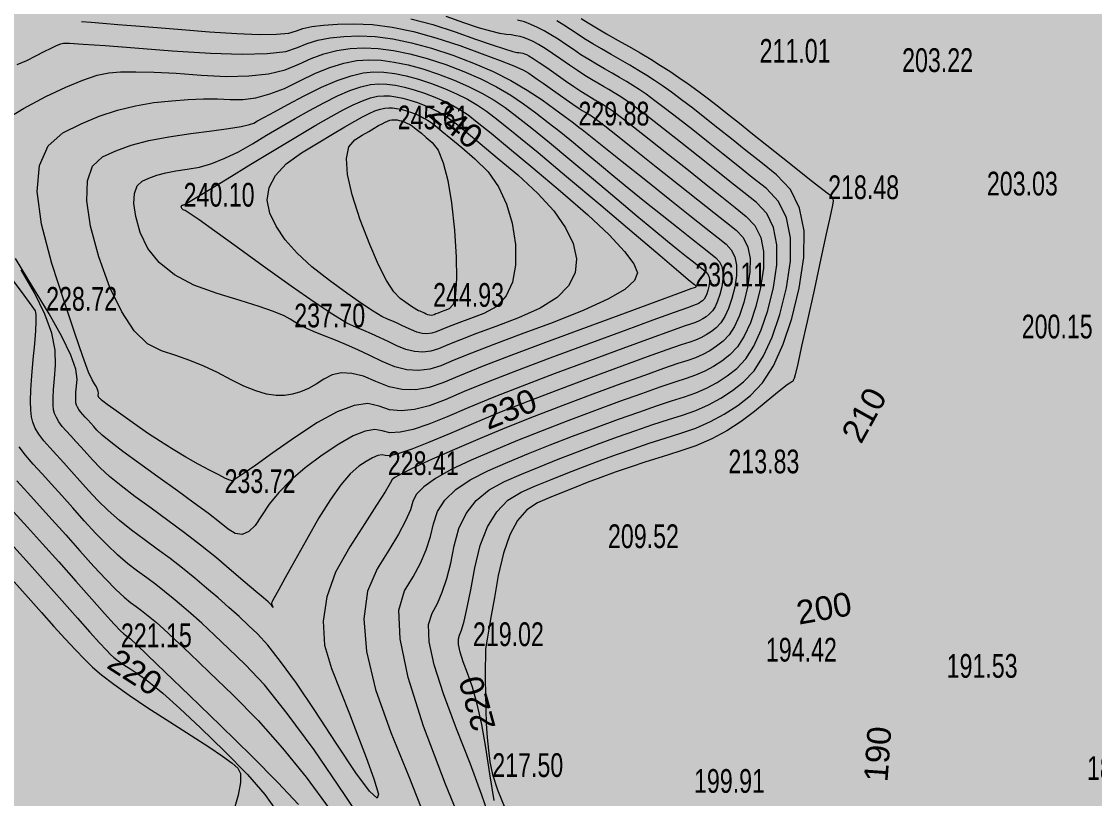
# Model space of a CAD drawing. Header units: metres. Extents: x 431006 to 434411, y 2469261 to 2473208.
# Drawn here: x 431824.7 to 432005.7, y 2470231.2 to 2470362.2 of the extents above; entities that cross this region are included whole.
import ezdxf
from ezdxf.enums import TextEntityAlignment as Align

# ---------------------------------------------------------------- set-up
doc = ezdxf.new("R2010")
doc.units = ezdxf.units.M
doc.header["$MEASUREMENT"] = 0
for name, color, linetype, lineweight in [('CAO DO', 8, 'Continuous', 18), ('MH_DongMuc', 8, 'Continuous', 18), ('MH_DongMuc_Con', 8, 'Continuous', 18), ('thuc vat-ks', 8, 'Continuous', 18)]:
    doc.layers.add(name, color=color, linetype=linetype, lineweight=lineweight)
doc.styles.get("Standard").update_dxf_attribs({"font": 'arial.ttf'})

msp = doc.modelspace()

# ---------------------------------------------------------------- hatches: boundary and pattern name
at = {"layer": 'thuc vat-ks'}
h = msp.add_hatch(dxfattribs=at)
h.set_pattern_fill('217B', color=8, scale=20, style=0, pattern_type=2)
h.set_pattern_definition([(0, (14.8, 7.6), (0, 20), [0, -20]), (0, (14.76, 7.848), (0, 20), [0, -20]), (0, (14.648, 8.07), (0, 20), [0, -20]), (0, (14.47, 8.248), (0, 20), [0, -20]), (0, (14.248, 8.36), (0, 20), [0, -20]), (0, (14, 8.4), (0, 20), [0, -20]), (0, (13.752, 8.36), (0, 20), [0, -20]), (0, (13.53, 8.248), (0, 20), [0, -20]), (0, (13.352, 8.07), (0, 20), [0, -20]), (0, (13.24, 7.848), (0, 20), [0, -20]), (0, (13.2, 7.6), (0, 20), [0, -20]), (0, (13.24, 7.352), (0, 20), [0, -20]), (0, (13.352, 7.13), (0, 20), [0, -20]), (0, (13.53, 6.952), (0, 20), [0, -20]), (0, (13.752, 6.84), (0, 20), [0, -20]), (0, (14, 6.8), (0, 20), [0, -20]), (0, (14.248, 6.84), (0, 20), [0, -20]), (0, (14.47, 6.952), (0, 20), [0, -20]), (0, (14.648, 7.13), (0, 20), [0, -20]), (0, (14.76, 7.352), (0, 20), [0, -20]), (0, (6.76, 15.352), (0, 20), [0, -20]), (0, (6.648, 15.13), (0, 20), [0, -20]), (0, (6.47, 14.952), (0, 20), [0, -20]), (0, (6.248, 14.84), (0, 20), [0, -20]), (0, (6, 14.8), (0, 20), [0, -20]), (0, (5.752, 14.84), (0, 20), [0, -20]), (0, (5.53, 14.952), (0, 20), [0, -20]), (0, (5.352, 15.13), (0, 20), [0, -20]), (0, (5.24, 15.352), (0, 20), [0, -20]), (0, (5.2, 15.6), (0, 20), [0, -20]), (0, (5.24, 15.848), (0, 20), [0, -20]), (0, (5.352, 16.07), (0, 20), [0, -20]), (0, (5.53, 16.248), (0, 20), [0, -20]), (0, (5.752, 16.36), (0, 20), [0, -20]), (0, (6, 16.4), (0, 20), [0, -20]), (0, (6.248, 16.36), (0, 20), [0, -20]), (0, (6.47, 16.248), (0, 20), [0, -20]), (0, (6.648, 16.07), (0, 20), [0, -20]), (0, (6.76, 15.848), (0, 20), [0, -20]), (0, (6.8, 15.6), (0, 20), [0, -20]), (0, (14, 4), (0, 20), [1.086, -18.914]), (0, (6, 12), (0, 20), [1.086, -18.914]), (90, (14, 4), (-20, 1e-15), [2.8, -17.2]), (90, (6, 12), (-20, 1e-15), [2.8, -17.2])])
h.paths.add_polyline_path([(432180.37, 2469969.08), (432429.02, 2469783.26), (432507.91, 2469731.41), (432528.24, 2469733.83), (432561.32, 2469754.44), (432634.45, 2469865.28), (432626.68, 2469886.61), (432562.6, 2469916.67), (432524.68, 2469951), (432448.67, 2469998.66), (432422.73, 2470028.05), (432390.35, 2470047.11), (432340.88, 2470081.61), (432300.67, 2470135.95), (432281.32, 2470179.79), (432245.98, 2470231.97), (432226.01, 2470235.7), (432198.53, 2470248.97), (432169.01, 2470281.63), (432135.72, 2470306.95), (432118.88, 2470332.48), (432111.38, 2470356.64), (432122.51, 2470374.06), (432141.75, 2470385.47), (432184.43, 2470371.88), (432214.97, 2470334.67), (432223.22, 2470335.2), (432255.46, 2470343.98), (432289.82, 2470344.51), (432358.98, 2470361.66), (432400, 2470358.21), (432466.08, 2470360.85), (432480.43, 2470365.76), (432484.96, 2470377.07), (432474.39, 2470394.04), (432458.53, 2470408.75), (432465.15, 2470430.58), (432487.2, 2470448.37), (432513.5, 2470448.79), (432530.47, 2470450.49), (432549.56, 2470459.81), (432561.86, 2470474.21), (432559.74, 2470484.38), (432508.41, 2470502.6), (432469.79, 2470511.59), (432437.55, 2470512.86), (432411.67, 2470528.11), (432386.16, 2470541.75), (432337.39, 2470576.91), (432323.39, 2470575.22), (432311.09, 2470546.41), (432288.89, 2470537.59), (432213.66, 2470523.31), (432153.15, 2470530.87), (432102.61, 2470541.48), (432026.55, 2470585.55), (431977.33, 2470634.42), (431946.37, 2470644.7), (431929.46, 2470656.95), (431904.93, 2470681.45), (431839.26, 2470741.82), (431812.41, 2470756.38), (431793.18, 2470759.36), (431774.95, 2470753.07), (431760.09, 2470497.2), (431748.02, 2470295.86), (431757.52, 2470270.11)])

# ---------------------------------------------------------------- linework, layer by layer
at = {"layer": 'MH_DongMuc', "color": 8, "lineweight": 0}
for points, elevation in [([(431904.45, 2470230.87), (431903.72, 2470235.36), (431903.06, 2470239.79), (431902.35, 2470243.69), (431901.6, 2470247.08), (431900.81, 2470249.95), (431899.97, 2470252.31), (431899.24, 2470254.24), (431898.73, 2470255.85), (431898.46, 2470257.14), (431898.42, 2470258.1), (431898.61, 2470258.73), (431898.96, 2470259.56), (431899.4, 2470261.11), (431899.92, 2470263.38), (431900.53, 2470266.37), (431901.22, 2470270.08), (431902.12, 2470273.85), (431903.34, 2470277.01), (431904.9, 2470279.56), (431906.78, 2470281.51), (431908.99, 2470282.86), (431911.41, 2470283.9), (431913.95, 2470284.95), (431916.59, 2470286.01), (431919.33, 2470287.07), (431922.18, 2470288.14), (431925.06, 2470289.18), (431927.87, 2470290.17), (431930.62, 2470291.1), (431933.3, 2470291.97), (431935.93, 2470292.79), (431938.47, 2470293.67), (431940.92, 2470294.75), (431943.27, 2470296.03), (431945.53, 2470297.49), (431947.69, 2470299.15), (431949.71, 2470301.29), (431951.54, 2470304.16), (431953.18, 2470307.78), (431954.64, 2470312.15), (431955.91, 2470317.27), (431956.7, 2470322.42), (431956.71, 2470326.91), (431955.95, 2470330.73), (431954.41, 2470333.88), (431952.09, 2470336.37), (431949.44, 2470338.47), (431946.91, 2470340.49), (431944.49, 2470342.41), (431942.18, 2470344.24), (431939.99, 2470345.98), (431937.95, 2470347.59), (431936.07, 2470349.02), (431934.37, 2470350.28), (431932.84, 2470351.37), (431931.49, 2470352.28), (431930.18, 2470353.11), (431928.8, 2470353.97), (431927.33, 2470354.85), (431925.78, 2470355.75), (431924.16, 2470356.67), (431922.55, 2470357.58), (431921.07, 2470358.46), (431919.7, 2470359.3), (431918.46, 2470360.11), (431917.33, 2470360.88), (431916.23, 2470361.61), (431915.04, 2470362.32)], 220), ([(431824, 2470354.98), (431825.63, 2470355.64), (431827.19, 2470356.41), (431828.59, 2470357.15), (431829.76, 2470357.74), (431830.68, 2470358.17), (431831.38, 2470358.45), (431831.83, 2470358.57), (431832.83, 2470358.55), (431835.17, 2470358.41), (431838.84, 2470358.15), (431843.84, 2470357.77), (431850.17, 2470357.28), (431856.61, 2470356.85), (431861.95, 2470356.69), (431866.18, 2470356.8), (431869.3, 2470357.18), (431871.32, 2470357.83), (431872.91, 2470358.53), (431874.73, 2470359.08), (431876.8, 2470359.47), (431879.1, 2470359.71), (431881.65, 2470359.8), (431884.41, 2470359.68), (431887.38, 2470359.29), (431890.54, 2470358.64), (431893.9, 2470357.73), (431897.47, 2470356.55), (431901, 2470355.2), (431904.27, 2470353.77), (431907.29, 2470352.26), (431910.04, 2470350.66), (431912.53, 2470348.98), (431914.67, 2470347.42), (431916.36, 2470346.19), (431917.6, 2470345.27), (431918.4, 2470344.68), (431918.74, 2470344.42), (431919.29, 2470343.98), (431920.69, 2470342.86), (431922.95, 2470341.06), (431926.06, 2470338.59), (431930.03, 2470335.44), (431934.08, 2470332.22), (431937.46, 2470329.53), (431940.17, 2470327.38), (431942.21, 2470325.76), (431943.57, 2470324.68), (431944.45, 2470323.74), (431945.03, 2470322.54), (431945.32, 2470321.1), (431945.32, 2470319.39), (431945.02, 2470317.44), (431944.53, 2470315.5), (431943.98, 2470313.84), (431943.36, 2470312.47), (431942.66, 2470311.38), (431941.9, 2470310.57), (431941.08, 2470309.94), (431940.22, 2470309.39), (431939.33, 2470308.9), (431938.4, 2470308.49), (431937.44, 2470308.16), (431935.99, 2470307.68), (431933.6, 2470306.84), (431930.27, 2470305.65), (431926, 2470304.09), (431920.79, 2470302.18), (431915.29, 2470300.13), (431910.16, 2470298.16), (431905.38, 2470296.26), (431900.97, 2470294.45), (431896.92, 2470292.71), (431893.4, 2470291.2), (431890.55, 2470290.08), (431888.39, 2470289.35), (431886.91, 2470289), (431886.1, 2470289.03), (431885.56, 2470289.14), (431884.83, 2470289.02), (431883.93, 2470288.65), (431882.86, 2470288.05), (431881.61, 2470287.22), (431880.19, 2470285.96), (431878.6, 2470284.09), (431876.83, 2470281.62), (431874.9, 2470278.53), (431872.79, 2470274.84), (431870.8, 2470271.24), (431869.24, 2470268.4), (431868.1, 2470266.34), (431867.38, 2470265.04), (431867.08, 2470264.52), (431867, 2470264.39), (431866.95, 2470264.27), (431866.93, 2470264.16), (431866.93, 2470264.05), (431866.95, 2470263.95), (431866.99, 2470263.86), (431867.03, 2470263.77), (431867.06, 2470263.68), (431867.09, 2470263.59), (431867.12, 2470263.51), (431867.14, 2470263.45), (431867.14, 2470263.43), (431867.11, 2470263.46), (431867.05, 2470263.53), (431866.97, 2470263.65), (431866.89, 2470263.78), (431866.81, 2470263.89), (431866.75, 2470263.98), (431866.7, 2470264.05), (431866.65, 2470264.09), (431866.37, 2470264.34), (431865.58, 2470265.01), (431864.29, 2470266.11), (431862.49, 2470267.64), (431860.19, 2470269.6), (431857.61, 2470271.76), (431854.96, 2470273.89), (431852.24, 2470276), (431849.45, 2470278.09), (431846.59, 2470280.15), (431843.88, 2470282.11), (431841.55, 2470283.9), (431839.58, 2470285.52), (431837.99, 2470286.96), (431836.76, 2470288.22), (431835.75, 2470289.36), (431834.8, 2470290.42), (431833.91, 2470291.41), (431833.07, 2470292.33), (431832.3, 2470293.17), (431831.61, 2470293.95), (431831.06, 2470294.7), (431830.63, 2470295.42), (431830.34, 2470296.09), (431830.17, 2470296.73), (431830.1, 2470297.53), (431830.1, 2470298.68), (431830.16, 2470300.18), (431830.29, 2470302.03), (431830.49, 2470304.24), (431830.44, 2470306.79), (431829.84, 2470309.68), (431828.68, 2470312.89), (431826.97, 2470316.45), (431824.71, 2470320.33)], 230), ([(431898.08, 2470344.94), (431899.79, 2470343.56), (431902.09, 2470341.66), (431904.97, 2470339.25), (431908.43, 2470336.34), (431911.83, 2470333.23), (431914.51, 2470330.27), (431916.49, 2470327.44), (431917.77, 2470324.76), (431918.33, 2470322.22), (431918.11, 2470319.84), (431917.02, 2470317.65), (431915.06, 2470315.65), (431912.24, 2470313.85), (431908.56, 2470312.24), (431904.72, 2470310.81), (431901.46, 2470309.58), (431898.76, 2470308.55), (431896.63, 2470307.7), (431895.07, 2470307.04), (431893.77, 2470306.61), (431892.42, 2470306.45), (431891.01, 2470306.55), (431889.56, 2470306.91), (431888.06, 2470307.53), (431886.56, 2470308.26), (431885.13, 2470308.93), (431883.76, 2470309.54), (431882.46, 2470310.09), (431881.22, 2470310.59), (431879.62, 2470311.37), (431877.26, 2470312.8), (431874.12, 2470314.88), (431870.21, 2470317.6), (431865.52, 2470320.96), (431860.94, 2470324.28), (431857.33, 2470326.88), (431854.69, 2470328.75), (431853.04, 2470329.9), (431852.35, 2470330.32), (431852.17, 2470330.38), (431852.02, 2470330.46), (431851.9, 2470330.56), (431851.81, 2470330.67), (431851.75, 2470330.8), (431851.72, 2470330.92), (431851.7, 2470331.02), (431851.71, 2470331.1), (431851.73, 2470331.16), (431851.77, 2470331.19), (431851.82, 2470331.22), (431851.88, 2470331.24), (431851.95, 2470331.26), (431852.03, 2470331.28), (431852.12, 2470331.29), (431852.65, 2470331.57), (431854.04, 2470332.4), (431856.31, 2470333.77), (431859.45, 2470335.68), (431863.45, 2470338.14), (431867.63, 2470340.69), (431871.27, 2470342.89), (431874.38, 2470344.72), (431876.96, 2470346.21), (431879, 2470347.33), (431880.7, 2470348.18), (431882.23, 2470348.84), (431883.6, 2470349.32), (431884.8, 2470349.6), (431885.84, 2470349.7), (431886.84, 2470349.66), (431887.9, 2470349.52), (431889.04, 2470349.29), (431890.25, 2470348.96), (431891.53, 2470348.54), (431892.79, 2470348.05), (431893.97, 2470347.54), (431895.05, 2470346.99), (431896.04, 2470346.42), (431896.94, 2470345.82), (431898.08, 2470344.94)], 240), ([(431823.47, 2470273.62), (431826.11, 2470270.7), (431828.82, 2470267.67), (431831.6, 2470264.54), (431834.17, 2470261.63), (431836.28, 2470259.27), (431837.91, 2470257.46), (431839.07, 2470256.2), (431839.77, 2470255.49), (431840.32, 2470255), (431841.07, 2470254.42), (431842.02, 2470253.75), (431843.17, 2470252.98), (431844.52, 2470252.12), (431846.25, 2470250.87), (431848.57, 2470248.96), (431851.46, 2470246.37), (431854.94, 2470243.12), (431859, 2470239.19), (431862.86, 2470235.24), (431865.76, 2470231.89), (431867.7, 2470229.15)], 220)]:
    msp.add_lwpolyline(points, dxfattribs=dict(at, elevation=elevation))
at = {"layer": 'MH_DongMuc_Con', "color": 8, "lineweight": 0}
for points, elevation in [([(431890.43, 2470362.64), (431894.1, 2470361.69), (431897.87, 2470360.47), (431901.33, 2470359.24), (431904.11, 2470358.28), (431906.19, 2470357.59), (431907.58, 2470357.16), (431908.28, 2470357.01), (431908.63, 2470356.97), (431908.96, 2470356.92), (431909.29, 2470356.85), (431909.59, 2470356.76), (431909.89, 2470356.65), (431910.32, 2470356.42), (431911.03, 2470355.98), (431912.04, 2470355.31), (431913.32, 2470354.43), (431914.9, 2470353.33), (431916.51, 2470352.2), (431917.91, 2470351.25), (431919.09, 2470350.46), (431920.07, 2470349.84), (431920.83, 2470349.39), (431921.46, 2470349.03), (431922.07, 2470348.68), (431922.65, 2470348.33), (431923.19, 2470347.99), (431923.7, 2470347.67), (431924.51, 2470347.09), (431925.92, 2470346.02), (431927.95, 2470344.44), (431930.59, 2470342.37), (431933.84, 2470339.79), (431937.21, 2470337.12), (431940.21, 2470334.73), (431942.84, 2470332.65), (431945.09, 2470330.85), (431946.98, 2470329.36), (431948.43, 2470327.8), (431949.4, 2470325.82), (431949.88, 2470323.42), (431949.87, 2470320.61), (431949.37, 2470317.37), (431948.58, 2470314.16), (431947.66, 2470311.42), (431946.63, 2470309.15), (431945.48, 2470307.34), (431944.21, 2470306.01), (431942.86, 2470304.96), (431941.44, 2470304.04), (431939.97, 2470303.24), (431938.43, 2470302.57), (431936.83, 2470302.01), (431934.91, 2470301.4), (431932.4, 2470300.54), (431929.31, 2470299.46), (431925.62, 2470298.13), (431921.35, 2470296.56), (431916.86, 2470294.89), (431912.54, 2470293.22), (431908.39, 2470291.56), (431904.41, 2470289.9), (431900.59, 2470288.26), (431897.21, 2470286.67), (431894.54, 2470285.17), (431892.57, 2470283.77), (431891.3, 2470282.46), (431890.74, 2470281.25), (431890.33, 2470279.86), (431889.52, 2470278.04), (431888.32, 2470275.77), (431886.72, 2470273.07), (431884.73, 2470269.93), (431883.07, 2470266.14), (431882.47, 2470261.48), (431882.94, 2470255.96), (431884.47, 2470249.57), (431887.06, 2470242.32), (431890.05, 2470234.92), (431892.78, 2470228.06)], 226), ([(431900.17, 2470223.98), (431896.27, 2470233.59), (431892.53, 2470243.41), (431889.97, 2470251.58), (431888.59, 2470258.1), (431888.38, 2470262.98), (431889.36, 2470266.2), (431890.8, 2470268.57), (431892.01, 2470270.89), (431892.99, 2470273.15), (431893.73, 2470275.37), (431894.23, 2470277.53), (431894.9, 2470279.59), (431896.16, 2470281.51), (431897.99, 2470283.3), (431900.4, 2470284.95), (431903.39, 2470286.46), (431906.74, 2470287.9), (431910.24, 2470289.36), (431913.89, 2470290.81), (431917.68, 2470292.28), (431921.63, 2470293.76), (431925.43, 2470295.15), (431928.83, 2470296.36), (431931.81, 2470297.4), (431934.38, 2470298.25), (431936.53, 2470298.94), (431938.44, 2470299.6), (431940.28, 2470300.41), (431942.05, 2470301.37), (431943.75, 2470302.47), (431945.37, 2470303.72), (431946.89, 2470305.32), (431948.27, 2470307.49), (431949.5, 2470310.21), (431950.6, 2470313.49), (431951.55, 2470317.34), (431952.14, 2470321.21), (431952.15, 2470324.58), (431951.58, 2470327.46), (431950.42, 2470329.82), (431948.68, 2470331.69), (431946.54, 2470333.39), (431944.19, 2470335.26), (431941.64, 2470337.29), (431938.87, 2470339.49), (431935.89, 2470341.86), (431933.04, 2470344.11), (431930.66, 2470345.97), (431928.74, 2470347.44), (431927.29, 2470348.52), (431926.3, 2470349.2), (431925.52, 2470349.7), (431924.7, 2470350.21), (431923.82, 2470350.73), (431922.9, 2470351.27), (431921.94, 2470351.82), (431920.89, 2470352.42), (431919.75, 2470353.13), (431918.51, 2470353.93), (431917.16, 2470354.84), (431915.71, 2470355.84), (431914.29, 2470356.82), (431913.04, 2470357.65), (431911.95, 2470358.32), (431911.03, 2470358.83), (431910.27, 2470359.19), (431909.58, 2470359.44), (431908.85, 2470359.66), (431908.09, 2470359.82), (431907.31, 2470359.95), (431906.49, 2470360.02), (431905.41, 2470360.19), (431903.87, 2470360.57), (431901.84, 2470361.17), (431899.35, 2470361.99), (431896.38, 2470363.03)], 224), ([(431903.87, 2470227.36), (431902.4, 2470231.77), (431900.49, 2470236.97), (431898.12, 2470242.95), (431895.89, 2470248.83), (431894.35, 2470253.72), (431893.52, 2470257.62), (431893.4, 2470260.54), (431893.99, 2470262.46), (431894.88, 2470264.07), (431895.71, 2470266), (431896.45, 2470268.27), (431897.13, 2470270.87), (431897.72, 2470273.8), (431898.51, 2470276.72), (431899.75, 2470279.26), (431901.44, 2470281.43), (431903.59, 2470283.23), (431906.19, 2470284.66), (431909.08, 2470285.9), (431912.09, 2470287.15), (431915.24, 2470288.41), (431918.51, 2470289.68), (431921.9, 2470290.95), (431925.25, 2470292.16), (431928.35, 2470293.26), (431931.21, 2470294.25), (431933.84, 2470295.11), (431936.23, 2470295.86), (431938.46, 2470296.64), (431940.6, 2470297.58), (431942.66, 2470298.7), (431944.64, 2470299.98), (431946.53, 2470301.44), (431948.3, 2470303.3), (431949.9, 2470305.82), (431951.34, 2470309), (431952.62, 2470312.82), (431953.73, 2470317.3), (431954.42, 2470321.82), (431954.43, 2470325.75), (431953.76, 2470329.09), (431952.41, 2470331.85), (431950.38, 2470334.03), (431947.99, 2470335.93), (431945.55, 2470337.87), (431943.06, 2470339.85), (431940.53, 2470341.87), (431937.94, 2470343.92), (431935.49, 2470345.85), (431933.36, 2470347.5), (431931.56, 2470348.86), (431930.07, 2470349.94), (431928.89, 2470350.74), (431927.85, 2470351.41), (431926.75, 2470352.09), (431925.58, 2470352.79), (431924.34, 2470353.51), (431923.05, 2470354.24), (431921.72, 2470355), (431920.41, 2470355.79), (431919.1, 2470356.62), (431917.81, 2470357.47), (431916.52, 2470358.36), (431915.26, 2470359.22), (431914.04, 2470359.98), (431912.87, 2470360.66), (431911.74, 2470361.23), (431910.65, 2470361.72), (431909.56, 2470362.13), (431908.42, 2470362.46)], 222), ([(431919.11, 2470362.74), (431920.3, 2470361.99), (431921.73, 2470361.13), (431923.38, 2470360.16), (431925.27, 2470359.09), (431927.22, 2470357.99), (431929.08, 2470356.91), (431930.85, 2470355.85), (431932.51, 2470354.82), (431934.09, 2470353.82), (431935.62, 2470352.79), (431937.19, 2470351.7), (431938.78, 2470350.55), (431940.4, 2470349.33), (431942.04, 2470348.04), (431943.81, 2470346.64), (431945.81, 2470345.05), (431948.02, 2470343.29), (431950.46, 2470341.36), (431953.11, 2470339.24), (431955.63, 2470337.24), (431957.64, 2470335.65), (431959.13, 2470334.47), (431960.12, 2470333.7), (431960.61, 2470333.33), (431960.82, 2470333.18), (431961.01, 2470333.02), (431961.16, 2470332.88), (431961.29, 2470332.74), (431961.4, 2470332.6), (431961.47, 2470332.47), (431961.54, 2470332.34), (431961.58, 2470332.21), (431961.61, 2470332.09), (431961.63, 2470331.96), (431961.5, 2470331.25), (431961.12, 2470329.4), (431960.47, 2470326.39), (431959.57, 2470322.23), (431958.4, 2470316.91), (431957.23, 2470311.61), (431956.31, 2470307.46), (431955.64, 2470304.47), (431955.21, 2470302.65), (431955.04, 2470301.99), (431954.99, 2470301.91), (431954.95, 2470301.84), (431954.92, 2470301.77), (431954.89, 2470301.71), (431954.86, 2470301.65), (431954.82, 2470301.58), (431954.74, 2470301.51), (431954.63, 2470301.43), (431954.48, 2470301.34), (431954.29, 2470301.24), (431953.89, 2470300.97), (431953.1, 2470300.35), (431951.91, 2470299.39), (431950.32, 2470298.1), (431948.35, 2470296.46), (431946.1, 2470294.74), (431943.7, 2470293.21), (431941.16, 2470291.86), (431938.46, 2470290.69), (431935.62, 2470289.71), (431932.77, 2470288.83), (431930.02, 2470287.95), (431927.39, 2470287.07), (431924.87, 2470286.2), (431922.46, 2470285.33), (431920.16, 2470284.47), (431917.93, 2470283.61), (431915.8, 2470282.75), (431913.75, 2470281.9), (431911.79, 2470281.06), (431909.98, 2470279.89), (431908.42, 2470278.09), (431907.09, 2470275.64), (431906.01, 2470272.55), (431905.16, 2470268.81), (431904.49, 2470265.1), (431903.95, 2470262.08), (431903.54, 2470259.74), (431903.25, 2470258.09), (431903.1, 2470257.13), (431903.02, 2470256.3), (431902.97, 2470255.06), (431902.94, 2470253.41), (431902.94, 2470251.34), (431902.97, 2470248.86), (431903.03, 2470246.25), (431903.13, 2470243.79), (431903.28, 2470241.49), (431903.48, 2470239.35), (431903.72, 2470237.36), (431904.18, 2470235.22), (431905.01, 2470232.64), (431906.23, 2470229.62)], 218), ([(431883.93, 2470361.68), (431887.27, 2470361.25), (431890.84, 2470360.51), (431894.64, 2470359.48), (431898.66, 2470358.16), (431902.43, 2470356.79), (431905.48, 2470355.65), (431907.8, 2470354.72), (431909.41, 2470354.01), (431910.29, 2470353.52), (431910.9, 2470353.08), (431911.7, 2470352.5), (431912.7, 2470351.8), (431913.88, 2470350.96), (431915.25, 2470349.99), (431916.61, 2470349.04), (431917.73, 2470348.27), (431918.62, 2470347.66), (431919.28, 2470347.23), (431919.71, 2470346.96), (431920.02, 2470346.79), (431920.32, 2470346.62), (431920.6, 2470346.45), (431920.86, 2470346.29), (431921.11, 2470346.13), (431921.73, 2470345.67), (431923.11, 2470344.6), (431925.24, 2470342.92), (431928.14, 2470340.63), (431931.79, 2470337.73), (431935.55, 2470334.74), (431938.78, 2470332.17), (431941.48, 2470330.03), (431943.64, 2470328.31), (431945.27, 2470327.02), (431946.44, 2470325.77), (431947.21, 2470324.18), (431947.6, 2470322.26), (431947.59, 2470320), (431947.2, 2470317.41), (431946.56, 2470314.83), (431945.82, 2470312.63), (431944.99, 2470310.81), (431944.07, 2470309.36), (431943.06, 2470308.29), (431941.97, 2470307.45), (431940.83, 2470306.71), (431939.65, 2470306.07), (431938.42, 2470305.53), (431937.14, 2470305.08), (431935.45, 2470304.54), (431933, 2470303.69), (431929.79, 2470302.55), (431925.81, 2470301.11), (431921.07, 2470299.37), (431916.04, 2470297.49), (431911.19, 2470295.62), (431906.54, 2470293.76), (431902.07, 2470291.9), (431897.79, 2470290.06), (431894.02, 2470288.39), (431891.08, 2470287.04), (431888.97, 2470286.02), (431887.69, 2470285.33), (431887.24, 2470284.97), (431886.93, 2470284.36), (431886.06, 2470282.92), (431884.63, 2470280.66), (431882.64, 2470277.58), (431880.1, 2470273.66), (431877.72, 2470269.39), (431876.22, 2470265.19), (431875.61, 2470261.09), (431875.87, 2470257.07), (431877.01, 2470253.14), (431878.56, 2470249.28), (431880.05, 2470245.5), (431881.49, 2470241.77), (431882.87, 2470238.12), (431884.19, 2470234.53), (431884.97, 2470231.93), (431884.73, 2470231.23), (431883.45, 2470232.43), (431881.15, 2470235.53), (431877.83, 2470240.53), (431874.23, 2470246.03), (431871.1, 2470250.62), (431868.45, 2470254.31), (431866.27, 2470257.08), (431864.57, 2470258.95), (431863.05, 2470260.39), (431861.43, 2470261.89), (431859.72, 2470263.43), (431857.89, 2470265.03), (431855.97, 2470266.68), (431853.97, 2470268.35), (431851.92, 2470270.01), (431849.81, 2470271.64), (431847.65, 2470273.25), (431845.44, 2470274.85), (431843.28, 2470276.45), (431841.25, 2470278.08), (431839.37, 2470279.74), (431837.64, 2470281.42), (431836.05, 2470283.13), (431834.57, 2470284.79), (431833.18, 2470286.35), (431831.87, 2470287.8), (431830.65, 2470289.14), (431829.51, 2470290.37), (431828.51, 2470291.51), (431827.7, 2470292.61), (431827.08, 2470293.65), (431826.65, 2470294.64), (431826.41, 2470295.57), (431826.3, 2470296.69), (431826.28, 2470298.21), (431826.35, 2470300.13), (431826.5, 2470302.47), (431826.74, 2470305.21), (431826.98, 2470307.89), (431827.14, 2470310.06), (431827.21, 2470311.7), (431827.2, 2470312.81), (431827.1, 2470313.41), (431826.55, 2470314.24), (431825.2, 2470316.08), (431823.05, 2470318.91)], 228), ([(431834.86, 2470362.23), (431836.48, 2470362.08), (431838.49, 2470361.91), (431840.97, 2470361.72), (431844.01, 2470361.48), (431847.61, 2470361.19), (431851.77, 2470360.86), (431856.48, 2470360.48), (431861.06, 2470360.17), (431864.82, 2470360.03), (431867.75, 2470360.06), (431869.85, 2470360.26), (431871.13, 2470360.64), (431872.21, 2470361.05), (431873.72, 2470361.38), (431875.65, 2470361.61), (431878.02, 2470361.76), (431880.81, 2470361.82), (431883.93, 2470361.68)], 228), ([(431821.5, 2470345.33), (431825.06, 2470347.55), (431828.87, 2470349.54), (431832.22, 2470351.14), (431835.1, 2470352.34), (431837.51, 2470353.14), (431839.46, 2470353.55), (431841.46, 2470353.7), (431844.02, 2470353.74), (431847.13, 2470353.67), (431850.81, 2470353.48), (431855.05, 2470353.17), (431859.33, 2470352.96), (431863.11, 2470353.03), (431866.4, 2470353.4), (431869.21, 2470354.06), (431871.52, 2470355.01), (431873.61, 2470356), (431875.75, 2470356.77), (431877.94, 2470357.33), (431880.19, 2470357.66), (431882.49, 2470357.78), (431884.9, 2470357.67), (431887.48, 2470357.34), (431890.24, 2470356.77), (431893.17, 2470355.98), (431896.28, 2470354.95), (431899.36, 2470353.77)], 232), ([(431908.29, 2470346.21), (431910.79, 2470344.24), (431913.77, 2470341.83), (431917.23, 2470338.95), (431921.19, 2470335.62), (431925.13, 2470332.3), (431928.52, 2470329.45), (431931.38, 2470327.07), (431933.7, 2470325.16), (431935.49, 2470323.72), (431936.89, 2470322.61), (431938.05, 2470321.68), (431938.99, 2470320.94), (431939.69, 2470320.38), (431940.16, 2470320.01), (431940.46, 2470319.68), (431940.66, 2470319.27), (431940.76, 2470318.77), (431940.76, 2470318.18), (431940.66, 2470317.51), (431940.49, 2470316.84), (431940.3, 2470316.27), (431940.09, 2470315.79), (431939.85, 2470315.42), (431939.58, 2470315.14), (431939.3, 2470314.92), (431939.01, 2470314.73), (431938.7, 2470314.56), (431938.38, 2470314.42), (431938.05, 2470314.31), (431937.06, 2470313.96), (431934.79, 2470313.14), (431931.22, 2470311.84), (431926.37, 2470310.06), (431920.23, 2470307.8), (431913.84, 2470305.43), (431908.24, 2470303.3), (431903.43, 2470301.43), (431899.41, 2470299.81), (431896.18, 2470298.44), (431893.47, 2470297.4), (431891.01, 2470296.77), (431888.78, 2470296.55), (431886.79, 2470296.74), (431885.05, 2470297.34), (431883.18, 2470297.78), (431880.83, 2470297.47), (431877.98, 2470296.41), (431874.65, 2470294.62), (431870.83, 2470292.08), (431867.15, 2470289.46), (431864.26, 2470287.42), (431862.14, 2470285.95), (431860.8, 2470285.06), (431860.25, 2470284.75), (431859.88, 2470284.85), (431859.13, 2470285.18), (431858, 2470285.75), (431856.47, 2470286.54), (431854.56, 2470287.58), (431852.45, 2470288.77), (431850.32, 2470290.04), (431848.17, 2470291.38), (431846.02, 2470292.81), (431843.84, 2470294.32), (431841.87, 2470295.72), (431840.32, 2470296.83), (431839.19, 2470297.65), (431838.48, 2470298.18), (431838.19, 2470298.41), (431838.12, 2470298.49), (431838.05, 2470298.57), (431837.98, 2470298.65), (431837.92, 2470298.71), (431837.86, 2470298.78), (431837.81, 2470298.84), (431837.77, 2470298.89), (431837.74, 2470298.94), (431837.71, 2470299), (431837.7, 2470299.04), (431837.7, 2470299.1), (431837.7, 2470299.19), (431837.7, 2470299.3), (431837.71, 2470299.44), (431837.73, 2470299.6), (431837.7, 2470299.83), (431837.58, 2470300.16), (431837.37, 2470300.6), (431837.08, 2470301.13), (431836.69, 2470301.77), (431836.07, 2470303.1), (431835.08, 2470305.74), (431833.72, 2470309.67), (431831.98, 2470314.89), (431829.87, 2470321.41), (431828.11, 2470328.03), (431827.42, 2470333.54), (431827.79, 2470337.95), (431829.23, 2470341.26), (431831.74, 2470343.46), (431834.79, 2470344.98), (431837.85, 2470346.25), (431840.92, 2470347.26), (431844, 2470348.02), (431847.09, 2470348.53), (431850.08, 2470348.85), (431852.86, 2470349.07), (431855.43, 2470349.18), (431857.79, 2470349.18), (431859.94, 2470349.07), (431862.05, 2470349.06), (431864.28, 2470349.37), (431866.63, 2470350), (431869.11, 2470350.94), (431871.71, 2470352.2), (431874.31, 2470353.48), (431876.77, 2470354.47), (431879.09, 2470355.18), (431881.28, 2470355.61), (431883.33, 2470355.76), (431885.38, 2470355.67), (431887.59, 2470355.38), (431889.94, 2470354.9), (431892.44, 2470354.22), (431895.09, 2470353.35), (431897.72, 2470352.34), (431900.15, 2470351.28), (431902.39, 2470350.15), (431904.44, 2470348.96), (431906.29, 2470347.72), (431908.29, 2470346.21)], 234), ([(431899.36, 2470353.77), (431902.21, 2470352.53), (431904.84, 2470351.21), (431907.24, 2470349.81), (431909.41, 2470348.35), (431911.48, 2470346.81), (431913.57, 2470345.21), (431915.68, 2470343.55), (431917.82, 2470341.82), (431919.97, 2470340.02), (431922.21, 2470338.14), (431924.61, 2470336.15), (431927.17, 2470334.06), (431929.88, 2470331.87), (431932.76, 2470329.58), (431935.48, 2470327.41), (431937.76, 2470325.61), (431939.58, 2470324.16), (431940.95, 2470323.07), (431941.86, 2470322.34), (431942.45, 2470321.71), (431942.85, 2470320.91), (431943.04, 2470319.93), (431943.04, 2470318.79), (431942.84, 2470317.47), (431942.51, 2470316.17), (431942.14, 2470315.06), (431941.72, 2470314.13), (431941.26, 2470313.4), (431940.74, 2470312.86), (431940.19, 2470312.43), (431939.62, 2470312.06), (431939.02, 2470311.73), (431938.39, 2470311.46), (431937.74, 2470311.23), (431936.52, 2470310.82), (431934.19, 2470309.99), (431930.75, 2470308.74), (431926.18, 2470307.08), (431920.51, 2470304.99), (431914.56, 2470302.78), (431909.2, 2470300.73), (431904.41, 2470298.85), (431900.19, 2470297.13), (431896.55, 2470295.58), (431893.44, 2470294.3), (431890.78, 2470293.43), (431888.58, 2470292.95), (431886.85, 2470292.87), (431885.58, 2470293.19), (431884.34, 2470293.44), (431882.7, 2470293.15), (431880.67, 2470292.33), (431878.25, 2470290.97), (431875.43, 2470289.08), (431872.61, 2470286.95), (431870.18, 2470284.86), (431868.15, 2470282.82), (431866.5, 2470280.82), (431865.25, 2470278.87), (431864.17, 2470277.24), (431863.07, 2470276.2), (431861.94, 2470275.74), (431860.78, 2470275.88), (431859.6, 2470276.61), (431858.16, 2470277.78), (431856.26, 2470279.25), (431853.89, 2470281.01), (431851.05, 2470283.08), (431847.74, 2470285.45), (431844.49, 2470287.77), (431841.84, 2470289.72), (431839.79, 2470291.3), (431838.33, 2470292.49), (431837.48, 2470293.31), (431836.93, 2470293.93), (431836.42, 2470294.5), (431835.94, 2470295.03), (431835.49, 2470295.52), (431835.08, 2470295.97), (431834.71, 2470296.4), (431834.41, 2470296.8), (431834.19, 2470297.18), (431834.03, 2470297.54), (431833.94, 2470297.89), (431833.9, 2470298.32), (431833.9, 2470298.93), (431833.93, 2470299.74), (431834, 2470300.74), (431834.11, 2470301.92), (431833.91, 2470303.57), (431833.06, 2470305.96), (431831.56, 2470309.08), (431829.42, 2470312.94), (431826.63, 2470317.54), (431823.75, 2470322.25)], 232), ([(431882.41, 2470302.39), (431880.47, 2470302.87), (431878.72, 2470302.95), (431877.15, 2470302.63), (431875.75, 2470301.9), (431874.44, 2470301.04), (431873.13, 2470300.34), (431871.8, 2470299.79), (431870.46, 2470299.39), (431869.11, 2470299.15), (431867.67, 2470299.13), (431866.05, 2470299.38), (431864.24, 2470299.92), (431862.25, 2470300.73), (431860.09, 2470301.82), (431857.81, 2470303.01), (431855.5, 2470304.08), (431853.16, 2470305.05), (431850.79, 2470305.92), (431848.38, 2470306.68), (431846.01, 2470307.89), (431843.77, 2470310.07), (431841.66, 2470313.24), (431839.67, 2470317.39), (431837.81, 2470322.53), (431836.39, 2470327.71), (431835.74, 2470331.98), (431835.86, 2470335.35), (431836.75, 2470337.81), (431838.42, 2470339.37), (431840.65, 2470340.42), (431843.25, 2470341.34), (431846.22, 2470342.13), (431849.57, 2470342.79), (431853.28, 2470343.33), (431856.83, 2470343.79), (431859.67, 2470344.19), (431861.8, 2470344.53), (431863.22, 2470344.83), (431863.93, 2470345.08), (431864.56, 2470345.44), (431865.72, 2470346.08), (431867.42, 2470347), (431869.66, 2470348.2), (431872.44, 2470349.67), (431875.35, 2470351.13), (431877.98, 2470352.27), (431880.32, 2470353.08), (431882.38, 2470353.57), (431884.16, 2470353.74), (431885.87, 2470353.67), (431887.69, 2470353.43), (431889.64, 2470353.03), (431891.71, 2470352.47), (431893.9, 2470351.74), (431896.08, 2470350.91), (431898.09, 2470350.03), (431899.95, 2470349.1), (431901.64, 2470348.12), (431903.17, 2470347.08), (431905.11, 2470345.6), (431908, 2470343.27), (431911.85, 2470340.1), (431916.65, 2470336.08), (431922.42, 2470331.22), (431928.04, 2470326.46), (431932.44, 2470322.74), (431935.6, 2470320.07), (431937.52, 2470318.44), (431938.22, 2470317.86), (431938.29, 2470317.8), (431938.35, 2470317.76), (431938.4, 2470317.72), (431938.43, 2470317.69), (431938.46, 2470317.67), (431938.47, 2470317.65), (431938.48, 2470317.63), (431938.49, 2470317.61), (431938.49, 2470317.58), (431938.48, 2470317.54), (431938.47, 2470317.51), (431938.46, 2470317.48), (431938.45, 2470317.46), (431938.44, 2470317.44), (431938.43, 2470317.42), (431938.41, 2470317.41), (431938.4, 2470317.4), (431938.38, 2470317.39), (431938.36, 2470317.39), (431938.35, 2470317.38), (431937.6, 2470317.11), (431935.38, 2470316.29), (431931.7, 2470314.94), (431926.56, 2470313.04), (431919.95, 2470310.61), (431913.11, 2470308.07), (431907.28, 2470305.88), (431902.45, 2470304.02), (431898.63, 2470302.49), (431895.81, 2470301.31), (431893.51, 2470300.5), (431891.23, 2470300.12), (431888.97, 2470300.16), (431886.74, 2470300.62), (431884.52, 2470301.5), (431882.41, 2470302.39)], 236), ([(431901.6, 2470345.26), (431903.93, 2470343.38), (431907.05, 2470340.81), (431910.96, 2470337.55), (431915.65, 2470333.59), (431920.24, 2470329.59), (431923.83, 2470326.22), (431926.42, 2470323.46), (431928.02, 2470321.33), (431928.62, 2470319.82), (431928.14, 2470318.52), (431926.47, 2470317.04), (431923.63, 2470315.37), (431919.6, 2470313.52), (431914.4, 2470311.48), (431909.01, 2470309.48), (431904.42, 2470307.75), (431900.63, 2470306.29), (431897.64, 2470305.1), (431895.44, 2470304.18), (431893.61, 2470303.57), (431891.71, 2470303.34), (431889.74, 2470303.48), (431887.69, 2470303.99), (431885.58, 2470304.87), (431883.48, 2470305.89), (431881.46, 2470306.83), (431879.54, 2470307.69), (431877.71, 2470308.47), (431875.96, 2470309.16), (431874.37, 2470309.79), (431872.98, 2470310.4), (431871.8, 2470310.97), (431870.82, 2470311.5), (431870.05, 2470312.01), (431869.02, 2470312.57), (431867.27, 2470313.29), (431864.81, 2470314.15), (431861.63, 2470315.17), (431857.73, 2470316.34), (431853.8, 2470317.75), (431850.55, 2470319.49), (431847.96, 2470321.55), (431846.04, 2470323.95), (431844.78, 2470326.66), (431844.05, 2470329.31), (431843.72, 2470331.5), (431843.79, 2470333.22), (431844.24, 2470334.48), (431845.09, 2470335.28), (431846.23, 2470335.82), (431847.56, 2470336.29), (431849.09, 2470336.69), (431850.8, 2470337.03), (431852.7, 2470337.31), (431854.74, 2470337.68), (431856.85, 2470338.29), (431859.05, 2470339.15), (431861.33, 2470340.26), (431863.69, 2470341.61), (431866.09, 2470343.06), (431868.49, 2470344.48), (431870.9, 2470345.86), (431873.31, 2470347.2), (431875.72, 2470348.5), (431878.02, 2470349.66), (431880.1, 2470350.56), (431881.96, 2470351.2), (431883.59, 2470351.59), (431885, 2470351.72), (431886.35, 2470351.66), (431887.8, 2470351.47), (431889.34, 2470351.16), (431890.98, 2470350.71), (431892.71, 2470350.14), (431894.44, 2470349.48), (431896.03, 2470348.78), (431897.5, 2470348.05), (431898.84, 2470347.27), (431900.06, 2470346.45), (431901.6, 2470345.26)], 238), ([(431887.32, 2470347.65), (431888.01, 2470347.57), (431888.74, 2470347.42), (431889.51, 2470347.2), (431890.34, 2470346.93), (431891.15, 2470346.62), (431891.91, 2470346.29), (431892.61, 2470345.94), (431893.24, 2470345.57), (431893.82, 2470345.18), (431894.55, 2470344.62), (431895.66, 2470343.73), (431897.14, 2470342.51), (431898.99, 2470340.96), (431901.21, 2470339.08), (431903.42, 2470336.87), (431905.2, 2470334.32), (431906.56, 2470331.43), (431907.51, 2470328.19), (431908.04, 2470324.61), (431908.08, 2470321.15), (431907.57, 2470318.26), (431906.5, 2470315.94), (431904.89, 2470314.18), (431902.71, 2470312.99), (431900.44, 2470312.15), (431898.5, 2470311.42), (431896.89, 2470310.8), (431895.63, 2470310.3), (431894.7, 2470309.91), (431893.93, 2470309.65), (431893.12, 2470309.56), (431892.29, 2470309.61), (431891.43, 2470309.83), (431890.53, 2470310.2), (431889.64, 2470310.63), (431888.79, 2470311.03), (431887.98, 2470311.39), (431887.21, 2470311.72), (431886.47, 2470312.02), (431885.5, 2470312.5), (431884.04, 2470313.39), (431882.08, 2470314.69), (431879.62, 2470316.4), (431876.67, 2470318.52), (431873.7, 2470320.84), (431871.22, 2470323.14), (431869.2, 2470325.42), (431867.67, 2470327.68), (431866.61, 2470329.92), (431866.17, 2470332.11), (431866.49, 2470334.22), (431867.56, 2470336.25), (431869.4, 2470338.2), (431871.99, 2470340.07), (431874.78, 2470341.77), (431877.2, 2470343.23), (431879.26, 2470344.45), (431880.95, 2470345.43), (431882.28, 2470346.16), (431883.37, 2470346.7), (431884.36, 2470347.13), (431885.24, 2470347.44), (431886.01, 2470347.62), (431886.68, 2470347.68), (431887.32, 2470347.65)], 242), ([(431887.8, 2470345.65), (431888.11, 2470345.61), (431888.44, 2470345.54), (431888.78, 2470345.45), (431889.15, 2470345.33), (431889.51, 2470345.19), (431889.85, 2470345.04), (431890.16, 2470344.89), (431890.44, 2470344.72), (431890.7, 2470344.55), (431891.03, 2470344.3), (431891.52, 2470343.9), (431892.18, 2470343.36), (431893, 2470342.67), (431893.99, 2470341.83), (431895, 2470340.51), (431895.88, 2470338.37), (431896.63, 2470335.41), (431897.25, 2470331.62), (431897.75, 2470327.01), (431898.05, 2470322.47), (431898.12, 2470318.87), (431897.94, 2470316.22), (431897.53, 2470314.51), (431896.87, 2470313.75), (431896.15, 2470313.49), (431895.53, 2470313.25), (431895.03, 2470313.06), (431894.62, 2470312.9), (431894.33, 2470312.78), (431894.09, 2470312.7), (431893.83, 2470312.66), (431893.57, 2470312.68), (431893.29, 2470312.75), (431893.01, 2470312.87), (431892.73, 2470313.01), (431892.46, 2470313.13), (431892.2, 2470313.25), (431891.96, 2470313.35), (431891.72, 2470313.44), (431891.42, 2470313.6), (431890.95, 2470313.88), (431890.33, 2470314.29), (431889.55, 2470314.83), (431888.62, 2470315.51), (431887.53, 2470316.63), (431886.32, 2470318.52), (431884.97, 2470321.17), (431883.49, 2470324.6), (431881.87, 2470328.79), (431880.49, 2470332.99), (431879.71, 2470336.44), (431879.53, 2470339.14), (431879.95, 2470341.08), (431880.97, 2470342.27), (431882.22, 2470343.03), (431883.3, 2470343.68), (431884.21, 2470344.22), (431884.97, 2470344.66), (431885.56, 2470344.98), (431886.05, 2470345.23), (431886.48, 2470345.42), (431886.88, 2470345.55), (431887.22, 2470345.64), (431887.52, 2470345.66), (431887.8, 2470345.65)], 244), ([(431885.04, 2470223.05), (431879.24, 2470231.89), (431874.08, 2470239.38), (431869.56, 2470245.54), (431865.7, 2470250.35), (431862.48, 2470253.81), (431859.74, 2470256.45), (431857.29, 2470258.76), (431855.14, 2470260.75), (431853.3, 2470262.42), (431851.75, 2470263.77), (431850.33, 2470264.95), (431848.88, 2470266.12), (431847.39, 2470267.28), (431845.86, 2470268.42), (431844.29, 2470269.55), (431842.67, 2470270.79), (431840.96, 2470272.26), (431839.17, 2470273.95), (431837.29, 2470275.88), (431835.33, 2470278.03), (431833.38, 2470280.23), (431831.55, 2470282.28), (431829.83, 2470284.18), (431828.23, 2470285.94), (431826.73, 2470287.56), (431825.42, 2470289.07), (431824.35, 2470290.51)], 226), ([(431823.95, 2470284.76), (431825.8, 2470282.75), (431827.8, 2470280.57), (431829.93, 2470278.2), (431832.2, 2470275.66), (431834.61, 2470272.94), (431836.94, 2470270.34), (431838.96, 2470268.17), (431840.66, 2470266.44), (431842.06, 2470265.13), (431843.15, 2470264.26), (431844.07, 2470263.59), (431844.97, 2470262.92), (431845.84, 2470262.24), (431846.7, 2470261.55), (431847.53, 2470260.86), (431848.7, 2470259.81), (431850.57, 2470258.07), (431853.15, 2470255.63), (431856.42, 2470252.5), (431860.39, 2470248.67), (431864.65, 2470244.34), (431868.78, 2470239.71), (431872.78, 2470234.78), (431876.65, 2470229.54)], 224), ([(431823.38, 2470279.56), (431825.76, 2470276.95), (431828.31, 2470274.13), (431831.02, 2470271.09), (431833.9, 2470267.84), (431836.59, 2470264.8), (431838.75, 2470262.39), (431840.37, 2470260.62), (431841.45, 2470259.47), (431842, 2470258.96), (431842.27, 2470258.76), (431842.54, 2470258.56), (431842.8, 2470258.36), (431843.06, 2470258.15), (431843.31, 2470257.94), (431844.1, 2470257.2), (431846, 2470255.39), (431849, 2470252.51), (431853.1, 2470248.55), (431858.3, 2470243.53), (431863.6, 2470238.34), (431868, 2470233.89), (431871.48, 2470230.17)], 222), ([(431823.5, 2470267.75), (431825.87, 2470265.11), (431828.13, 2470262.57), (431830.22, 2470260.22), (431832.13, 2470258.12), (431833.85, 2470256.28), (431835.38, 2470254.7), (431836.73, 2470253.37), (431838.25, 2470252.04), (431840.31, 2470250.45), (431842.92, 2470248.6), (431846.06, 2470246.5), (431849.75, 2470244.13), (431853.37, 2470241.82), (431856.33, 2470239.89), (431858.63, 2470238.33), (431860.27, 2470237.15), (431861.24, 2470236.33), (431861.67, 2470235.41), (431861.69, 2470233.88), (431861.3, 2470231.75), (431860.49, 2470229.01)], 218)]:
    msp.add_lwpolyline(points, dxfattribs=dict(at, elevation=elevation))

# ---------------------------------------------------------------- texts
at = {"layer": 'CAO DO', "color": 8, "lineweight": 0, "width": 0.7}
for s, p in [('211.01', (431949.22, 2470355.26, 211)), ('203.22', (431973.25, 2470353.7, 203.22)), ('245.61', (431888.19, 2470344.04, 245.61)), ('229.88', (431918.67, 2470344.68, 229.88)), ('218.48', (431960.78, 2470332.26, 218.48)), ('203.03', (431987.55, 2470332.88, 203.03)), ('240.10', (431852.09, 2470331, 240.1)), ('236.11', (431938.36, 2470317.54, 236.11)), ('228.72', (431828.91, 2470313.45, 228.72)), ('244.93', (431894.16, 2470314.11, 244.93)), ('237.70', (431870.74, 2470310.64, 237.69)), ('200.15', (431993.42, 2470308.78, 200.15)), ('213.83', (431943.96, 2470286.03, 213.83)), ('228.41', (431886.52, 2470285.73, 228.41)), ('233.72', (431858.99, 2470282.71, 233.72)), ('209.52', (431923.65, 2470273.42, 209.52)), ('219.02', (431900.88, 2470256.9, 219.02)), ('221.15', (431841.51, 2470256.71, 221.15)), ('194.42', (431950.28, 2470254.29, 194.42)), ('191.53', (431980.76, 2470251.56, 191.53)), ('217.50', (431904.14, 2470234.83, 217.5)), ('182.98', (432004.43, 2470234.33, 182.98)), ('199.91', (431938.16, 2470232.16, 199.91))]:
    msp.add_text(s, height=4, dxfattribs=at).set_placement(p)
at = {"layer": 'MH_DongMuc', "color": 8, "lineweight": 0}
for s, rotation, p in [('240', 321.1408, (431898.08, 2470344.94, 240)), ('230', 21.6533, (431906.99, 2470296.9, 230)), ('210', 61.0226, (431966.83, 2470295.87, 210)), ('200', 10.2708, (431960.07, 2470263.3, 200)), ('220', 327.3236, (431843.91, 2470252.51, 220)), ('220', 105.3927, (431901.57, 2470247.19, 220)), ('190', 85.8511, (431969.12, 2470238.69, 190))]:
    msp.add_text(s, height=4, rotation=rotation, dxfattribs=at).set_placement(p, align=Align.MIDDLE)

doc.saveas('drawing.dxf')
